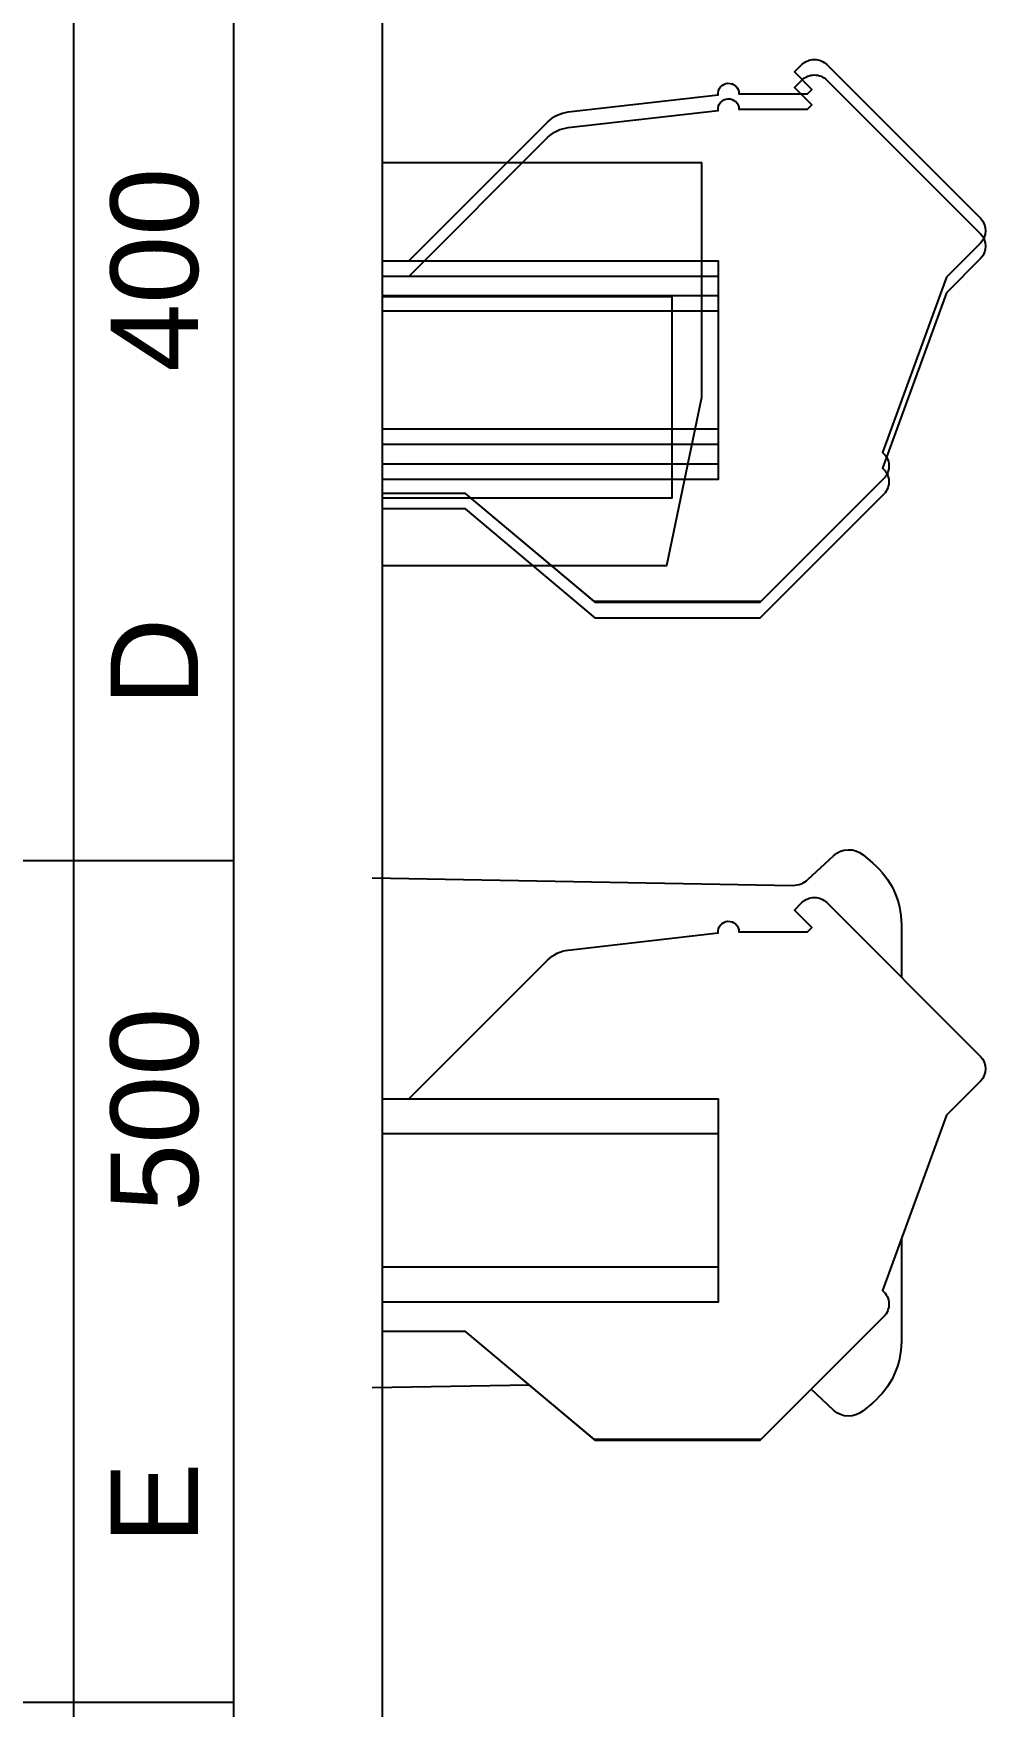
# Model space of a CAD drawing. Extents: x 0.3 to 23.7, y 0.2 to 17.5.
# Drawn here: x 14.657 to 15.726, y 3.17 to 5.048 of the extents above; entities that cross this region are included whole.
import ezdxf

# ---------------------------------------------------------------- set-up
doc = ezdxf.new("R2010")
doc.units = 0
doc.header["$MEASUREMENT"] = 0
for name, color, linetype in [('3_02__91___10__RTD_-_TC', 7, 'CONTINUOUS'), ('3_03__9X___10__RTD', 7, 'CONTINUOUS'), ('3_04__C-___4__DI_-__3__DO_', 7, 'CONTINUOUS'), ('3_05__2X___8__DO__STANDARD', 7, 'CONTINUOUS'), ('3_06__2A___8__DO__STANDARD', 7, 'CONTINUOUS'), ('3_07__2B___8__DO__STANDARD', 7, 'CONTINUOUS'), ('3_08__2C___8__DO__STANDARD', 7, 'CONTINUOUS'), ('3_09__3-___8__DI', 7, 'CONTINUOUS'), ('3_10__5-___8__AI', 7, 'CONTINUOUS'), ('3_11__6-___4__AI_-__4__AO_', 7, 'CONTINUOUS'), ('3_12__D-___14__DI', 7, 'CONTINUOUS'), ('4_02__71___3__AVI__300_VAC', 7, 'CONTINUOUS'), ('4_03__74___3__ACI_-__3__AV', 7, 'CONTINUOUS'), ('4_04__C-___4__DI_-__3__DO_', 7, 'CONTINUOUS'), ('4_05__2X___8__DO__STANDARD', 7, 'CONTINUOUS'), ('4_06__2A___8__DO__STANDARD', 7, 'CONTINUOUS'), ('4_07__2B___8__DO__STANDARD', 7, 'CONTINUOUS'), ('4_08__2C___8__DO__STANDARD', 7, 'CONTINUOUS'), ('4_09__3-___8__DI', 7, 'CONTINUOUS'), ('4_10__5-___8__AI', 7, 'CONTINUOUS'), ('4_11__6-___4__AI_-__4__AO_', 7, 'CONTINUOUS'), ('4_12__D-___14__DI', 7, 'CONTINUOUS'), ('7_00_____DWG', 7, 'CONTINUOUS')]:
    doc.layers.add(name, color=color, linetype=linetype)
doc.styles.add('ARIAL', font='arial.ttf')

msp = doc.modelspace()

# ---------------------------------------------------------------- linework, layer by layer
at = {"layer": '3_02__91___10__RTD_-_TC'}
for points in [[(15.0491, 4.9035), (15.4073, 4.9035), (15.4073, 4.6397), (15.368, 4.4507), (15.0491, 4.4507)], [(15.0491, 4.7529), (15.3739, 4.7529), (15.3739, 4.5265), (15.0491, 4.5265)]]:
    msp.add_lwpolyline(points, dxfattribs=at)
at = {"layer": '3_03__9X___10__RTD'}
for points in [[(15.0491, 4.9035), (15.4073, 4.9035), (15.4073, 4.6397), (15.368, 4.4507), (15.0491, 4.4507)], [(15.0491, 4.7529), (15.3739, 4.7529), (15.3739, 4.5265), (15.0491, 4.5265)]]:
    msp.add_lwpolyline(points, dxfattribs=at)
at = {"layer": '3_04__C-___4__DI_-__3__DO_'}
msp.add_lwpolyline([(15.0789, 4.7934), (15.2344, 4.9489, -0.169592), (15.2577, 4.9602), (15.4259, 4.9793, -0.43094), (15.437, 4.9924, -0.430927), (15.4494, 4.9807), (15.5264, 4.9807), (15.5313, 4.9856), (15.5119, 5.0051), (15.5202, 5.0134, -0.414223), (15.5481, 5.0134), (15.7207, 4.8408, -0.414213), (15.7207, 4.813), (15.6824, 4.7747), (15.6107, 4.5778, -0.440578), (15.6121, 4.5485), (15.4729, 4.4093), (15.2884, 4.4093), (15.1424, 4.5318), (15.0491, 4.5318)], format="xyb", dxfattribs=at)
for points in [[(15.0491, 4.7932), (15.4262, 4.7932), (15.4262, 4.5648), (15.0491, 4.5648)], [(15.4262, 4.7538), (15.0491, 4.7538)], [(15.4262, 4.6042), (15.0491, 4.6042)]]:
    msp.add_lwpolyline(points, dxfattribs=at)
at = {"layer": '3_05__2X___8__DO__STANDARD'}
msp.add_lwpolyline([(15.0789, 4.7934), (15.2344, 4.9489, -0.169592), (15.2577, 4.9602), (15.4259, 4.9793, -0.43094), (15.437, 4.9924, -0.430927), (15.4494, 4.9807), (15.5264, 4.9807), (15.5313, 4.9856), (15.5119, 5.0051), (15.5202, 5.0134, -0.414223), (15.5481, 5.0134), (15.7207, 4.8408, -0.414213), (15.7207, 4.813), (15.6824, 4.7747), (15.6107, 4.5778, -0.440578), (15.6121, 4.5485), (15.4729, 4.4093), (15.2884, 4.4093), (15.1424, 4.5318), (15.0491, 4.5318)], format="xyb", dxfattribs=at)
for points in [[(15.0491, 4.7932), (15.4262, 4.7932), (15.4262, 4.5648), (15.0491, 4.5648)], [(15.4262, 4.7538), (15.0491, 4.7538)], [(15.4262, 4.6042), (15.0491, 4.6042)]]:
    msp.add_lwpolyline(points, dxfattribs=at)
at = {"layer": '3_06__2A___8__DO__STANDARD'}
msp.add_lwpolyline([(15.0789, 4.7934), (15.2344, 4.9489, -0.169592), (15.2577, 4.9602), (15.4259, 4.9793, -0.43094), (15.437, 4.9924, -0.430927), (15.4494, 4.9807), (15.5264, 4.9807), (15.5313, 4.9856), (15.5119, 5.0051), (15.5202, 5.0134, -0.414223), (15.5481, 5.0134), (15.7207, 4.8408, -0.414213), (15.7207, 4.813), (15.6824, 4.7747), (15.6107, 4.5778, -0.440578), (15.6121, 4.5485), (15.4729, 4.4093), (15.2884, 4.4093), (15.1424, 4.5318), (15.0491, 4.5318)], format="xyb", dxfattribs=at)
for points in [[(15.0491, 4.7932), (15.4262, 4.7932), (15.4262, 4.5648), (15.0491, 4.5648)], [(15.4262, 4.7538), (15.0491, 4.7538)], [(15.4262, 4.6042), (15.0491, 4.6042)]]:
    msp.add_lwpolyline(points, dxfattribs=at)
at = {"layer": '3_07__2B___8__DO__STANDARD'}
msp.add_lwpolyline([(15.0789, 4.7934), (15.2344, 4.9489, -0.169592), (15.2577, 4.9602), (15.4259, 4.9793, -0.43094), (15.437, 4.9924, -0.430927), (15.4494, 4.9807), (15.5264, 4.9807), (15.5313, 4.9856), (15.5119, 5.0051), (15.5202, 5.0134, -0.414223), (15.5481, 5.0134), (15.7207, 4.8408, -0.414213), (15.7207, 4.813), (15.6824, 4.7747), (15.6107, 4.5778, -0.440578), (15.6121, 4.5485), (15.4729, 4.4093), (15.2884, 4.4093), (15.1424, 4.5318), (15.0491, 4.5318)], format="xyb", dxfattribs=at)
for points in [[(15.0491, 4.7932), (15.4262, 4.7932), (15.4262, 4.5648), (15.0491, 4.5648)], [(15.4262, 4.7538), (15.0491, 4.7538)], [(15.4262, 4.6042), (15.0491, 4.6042)]]:
    msp.add_lwpolyline(points, dxfattribs=at)
at = {"layer": '3_08__2C___8__DO__STANDARD'}
msp.add_lwpolyline([(15.0789, 4.7934), (15.2344, 4.9489, -0.169592), (15.2577, 4.9602), (15.4259, 4.9793, -0.43094), (15.437, 4.9924, -0.430927), (15.4494, 4.9807), (15.5264, 4.9807), (15.5313, 4.9856), (15.5119, 5.0051), (15.5202, 5.0134, -0.414223), (15.5481, 5.0134), (15.7207, 4.8408, -0.414213), (15.7207, 4.813), (15.6824, 4.7747), (15.6107, 4.5778, -0.440578), (15.6121, 4.5485), (15.4729, 4.4093), (15.2884, 4.4093), (15.1424, 4.5318), (15.0491, 4.5318)], format="xyb", dxfattribs=at)
for points in [[(15.0491, 4.7932), (15.4262, 4.7932), (15.4262, 4.5648), (15.0491, 4.5648)], [(15.4262, 4.7538), (15.0491, 4.7538)], [(15.4262, 4.6042), (15.0491, 4.6042)]]:
    msp.add_lwpolyline(points, dxfattribs=at)
at = {"layer": '3_09__3-___8__DI'}
msp.add_lwpolyline([(15.0789, 4.7934), (15.2344, 4.9489, -0.169592), (15.2577, 4.9602), (15.4259, 4.9793, -0.43094), (15.437, 4.9924, -0.430927), (15.4494, 4.9807), (15.5264, 4.9807), (15.5313, 4.9856), (15.5119, 5.0051), (15.5202, 5.0134, -0.414223), (15.5481, 5.0134), (15.7207, 4.8408, -0.414213), (15.7207, 4.813), (15.6824, 4.7747), (15.6107, 4.5778, -0.440578), (15.6121, 4.5485), (15.4729, 4.4093), (15.2884, 4.4093), (15.1424, 4.5318), (15.0491, 4.5318)], format="xyb", dxfattribs=at)
for points in [[(15.0491, 4.7932), (15.4262, 4.7932), (15.4262, 4.5648), (15.0491, 4.5648)], [(15.4262, 4.7538), (15.0491, 4.7538)], [(15.4262, 4.6042), (15.0491, 4.6042)]]:
    msp.add_lwpolyline(points, dxfattribs=at)
at = {"layer": '3_10__5-___8__AI'}
msp.add_lwpolyline([(15.0789, 4.776), (15.2344, 4.9315, -0.169592), (15.2577, 4.9427), (15.4259, 4.9619, -0.43094), (15.437, 4.975, -0.430927), (15.4494, 4.9632), (15.5264, 4.9632), (15.5313, 4.9682), (15.5119, 4.9877), (15.5202, 4.996, -0.414223), (15.5481, 4.996), (15.7207, 4.8234, -0.414213), (15.7207, 4.7956), (15.6824, 4.7573), (15.6107, 4.5603, -0.440578), (15.6121, 4.5311), (15.4729, 4.3919), (15.2884, 4.3919), (15.1424, 4.5144), (15.0491, 4.5144)], format="xyb", dxfattribs=at)
for points in [[(15.0491, 4.7757), (15.4262, 4.7757), (15.4262, 4.5474), (15.0491, 4.5474)], [(15.4262, 4.7364), (15.0491, 4.7364)], [(15.4262, 4.5867), (15.0491, 4.5867)]]:
    msp.add_lwpolyline(points, dxfattribs=at)
at = {"layer": '3_11__6-___4__AI_-__4__AO_'}
msp.add_lwpolyline([(15.0789, 4.776), (15.2344, 4.9315, -0.169592), (15.2577, 4.9427), (15.4259, 4.9619, -0.43094), (15.437, 4.975, -0.430927), (15.4494, 4.9632), (15.5264, 4.9632), (15.5313, 4.9682), (15.5119, 4.9877), (15.5202, 4.996, -0.414223), (15.5481, 4.996), (15.7207, 4.8234, -0.414213), (15.7207, 4.7956), (15.6824, 4.7573), (15.6107, 4.5603, -0.440578), (15.6121, 4.5311), (15.4729, 4.3919), (15.2884, 4.3919), (15.1424, 4.5144), (15.0491, 4.5144)], format="xyb", dxfattribs=at)
for points in [[(15.0491, 4.7757), (15.4262, 4.7757), (15.4262, 4.5474), (15.0491, 4.5474)], [(15.4262, 4.7364), (15.0491, 4.7364)], [(15.4262, 4.5867), (15.0491, 4.5867)]]:
    msp.add_lwpolyline(points, dxfattribs=at)
at = {"layer": '3_12__D-___14__DI'}
msp.add_lwpolyline([(15.0789, 4.7934), (15.2344, 4.9489, -0.169586), (15.2577, 4.9602), (15.4259, 4.9793, -0.430941), (15.437, 4.9924, -0.430926), (15.4494, 4.9807), (15.5264, 4.9807), (15.5313, 4.9856), (15.5119, 5.0051), (15.5202, 5.0134, -0.414218), (15.5481, 5.0134), (15.7207, 4.8408, -0.414213), (15.7207, 4.813), (15.6824, 4.7747), (15.6107, 4.5778, -0.440578), (15.6121, 4.5485), (15.474, 4.4105), (15.287, 4.4105), (15.1424, 4.5318), (15.0491, 4.5318)], format="xyb", dxfattribs=at)
for points in [[(15.0491, 4.7932), (15.4262, 4.7932), (15.4262, 4.5648), (15.0491, 4.5648)], [(15.4262, 4.7538), (15.0491, 4.7538)], [(15.4262, 4.6042), (15.0491, 4.6042)]]:
    msp.add_lwpolyline(points, dxfattribs=at)
at = {"layer": '4_02__71___3__AVI__300_VAC'}
msp.add_lwpolyline([(15.0789, 3.8524), (15.2344, 4.0079, -0.169592), (15.2577, 4.0191), (15.4259, 4.0383, -0.43094), (15.437, 4.0514, -0.430927), (15.4494, 4.0396), (15.5264, 4.0396), (15.5313, 4.0446), (15.5119, 4.0641), (15.5202, 4.0724, -0.414223), (15.5481, 4.0724), (15.7207, 3.8998, -0.414213), (15.7207, 3.872), (15.6824, 3.8337), (15.6107, 3.6368, -0.440578), (15.6121, 3.6075), (15.4729, 3.4683), (15.2884, 3.4683), (15.1424, 3.5908), (15.0491, 3.5908)], format="xyb", dxfattribs=at)
for points in [[(15.0491, 3.8521), (15.4262, 3.8521), (15.4262, 3.6238), (15.0491, 3.6238)], [(15.4262, 3.8128), (15.0491, 3.8128)], [(15.4262, 3.6632), (15.0491, 3.6632)]]:
    msp.add_lwpolyline(points, dxfattribs=at)
at = {"layer": '4_03__74___3__ACI_-__3__AV'}
for points in [[(15.0374, 4.1001), (15.5098, 4.0918, 0.19478), (15.5273, 4.0986), (15.5557, 4.1251, -0.380004), (15.5888, 4.126), (15.5999, 4.1167, -0.221055), (15.6319, 4.0479), (15.6319, 4.0479), (15.6319, 3.9886)], [(15.0789, 3.8524), (15.2344, 4.0079, -0.169592), (15.2577, 4.0191), (15.4259, 4.0383, -0.43094), (15.437, 4.0514, -0.430927), (15.4494, 4.0396), (15.5264, 4.0396), (15.5313, 4.0446), (15.5119, 4.0641), (15.5202, 4.0724, -0.414223), (15.5481, 4.0724), (15.7207, 3.8998, -0.414213), (15.7207, 3.872), (15.6824, 3.8337), (15.6107, 3.6368, -0.440578), (15.6121, 3.6075), (15.4729, 3.4683), (15.2884, 3.4683), (15.1424, 3.5908), (15.0491, 3.5908)], [(15.6319, 3.695), (15.6319, 3.5797, -0.221055), (15.5999, 3.5109), (15.5888, 3.5016, -0.380004), (15.5557, 3.5025), (15.5305, 3.526)]]:
    msp.add_lwpolyline(points, format="xyb", dxfattribs=at)
for points in [[(15.0491, 3.8521), (15.4262, 3.8521), (15.4262, 3.6238), (15.0491, 3.6238)], [(15.4262, 3.8128), (15.0491, 3.8128)], [(15.4262, 3.6632), (15.0491, 3.6632)], [(15.2142, 3.5306), (15.0374, 3.5275)]]:
    msp.add_lwpolyline(points, dxfattribs=at)
at = {"layer": '4_04__C-___4__DI_-__3__DO_'}
msp.add_lwpolyline([(15.0789, 3.8524), (15.2344, 4.0079, -0.169592), (15.2577, 4.0191), (15.4259, 4.0383, -0.43094), (15.437, 4.0514, -0.430927), (15.4494, 4.0396), (15.5264, 4.0396), (15.5313, 4.0446), (15.5119, 4.0641), (15.5202, 4.0724, -0.414223), (15.5481, 4.0724), (15.7207, 3.8998, -0.414213), (15.7207, 3.872), (15.6824, 3.8337), (15.6107, 3.6368, -0.440578), (15.6121, 3.6075), (15.4729, 3.4683), (15.2884, 3.4683), (15.1424, 3.5908), (15.0491, 3.5908)], format="xyb", dxfattribs=at)
for points in [[(15.0491, 3.8521), (15.4262, 3.8521), (15.4262, 3.6238), (15.0491, 3.6238)], [(15.4262, 3.8128), (15.0491, 3.8128)], [(15.4262, 3.6632), (15.0491, 3.6632)]]:
    msp.add_lwpolyline(points, dxfattribs=at)
at = {"layer": '4_05__2X___8__DO__STANDARD'}
msp.add_lwpolyline([(15.0789, 3.8524), (15.2344, 4.0079, -0.169592), (15.2577, 4.0191), (15.4259, 4.0383, -0.43094), (15.437, 4.0514, -0.430927), (15.4494, 4.0396), (15.5264, 4.0396), (15.5313, 4.0446), (15.5119, 4.0641), (15.5202, 4.0724, -0.414223), (15.5481, 4.0724), (15.7207, 3.8998, -0.414213), (15.7207, 3.872), (15.6824, 3.8337), (15.6107, 3.6368, -0.440578), (15.6121, 3.6075), (15.4729, 3.4683), (15.2884, 3.4683), (15.1424, 3.5908), (15.0491, 3.5908)], format="xyb", dxfattribs=at)
for points in [[(15.0491, 3.8521), (15.4262, 3.8521), (15.4262, 3.6238), (15.0491, 3.6238)], [(15.4262, 3.8128), (15.0491, 3.8128)], [(15.4262, 3.6632), (15.0491, 3.6632)]]:
    msp.add_lwpolyline(points, dxfattribs=at)
at = {"layer": '4_06__2A___8__DO__STANDARD'}
msp.add_lwpolyline([(15.0789, 3.8524), (15.2344, 4.0079, -0.169592), (15.2577, 4.0191), (15.4259, 4.0383, -0.43094), (15.437, 4.0514, -0.430927), (15.4494, 4.0396), (15.5264, 4.0396), (15.5313, 4.0446), (15.5119, 4.0641), (15.5202, 4.0724, -0.414223), (15.5481, 4.0724), (15.7207, 3.8998, -0.414213), (15.7207, 3.872), (15.6824, 3.8337), (15.6107, 3.6368, -0.440578), (15.6121, 3.6075), (15.4729, 3.4683), (15.2884, 3.4683), (15.1424, 3.5908), (15.0491, 3.5908)], format="xyb", dxfattribs=at)
for points in [[(15.0491, 3.8521), (15.4262, 3.8521), (15.4262, 3.6238), (15.0491, 3.6238)], [(15.4262, 3.8128), (15.0491, 3.8128)], [(15.4262, 3.6632), (15.0491, 3.6632)]]:
    msp.add_lwpolyline(points, dxfattribs=at)
at = {"layer": '4_07__2B___8__DO__STANDARD'}
msp.add_lwpolyline([(15.0789, 3.8524), (15.2344, 4.0079, -0.169592), (15.2577, 4.0191), (15.4259, 4.0383, -0.43094), (15.437, 4.0514, -0.430927), (15.4494, 4.0396), (15.5264, 4.0396), (15.5313, 4.0446), (15.5119, 4.0641), (15.5202, 4.0724, -0.414223), (15.5481, 4.0724), (15.7207, 3.8998, -0.414213), (15.7207, 3.872), (15.6824, 3.8337), (15.6107, 3.6368, -0.440578), (15.6121, 3.6075), (15.4729, 3.4683), (15.2884, 3.4683), (15.1424, 3.5908), (15.0491, 3.5908)], format="xyb", dxfattribs=at)
for points in [[(15.0491, 3.8521), (15.4262, 3.8521), (15.4262, 3.6238), (15.0491, 3.6238)], [(15.4262, 3.8128), (15.0491, 3.8128)], [(15.4262, 3.6632), (15.0491, 3.6632)]]:
    msp.add_lwpolyline(points, dxfattribs=at)
at = {"layer": '4_08__2C___8__DO__STANDARD'}
msp.add_lwpolyline([(15.0789, 3.8524), (15.2344, 4.0079, -0.169592), (15.2577, 4.0191), (15.4259, 4.0383, -0.43094), (15.437, 4.0514, -0.430927), (15.4494, 4.0396), (15.5264, 4.0396), (15.5313, 4.0446), (15.5119, 4.0641), (15.5202, 4.0724, -0.414223), (15.5481, 4.0724), (15.7207, 3.8998, -0.414213), (15.7207, 3.872), (15.6824, 3.8337), (15.6107, 3.6368, -0.440578), (15.6121, 3.6075), (15.4729, 3.4683), (15.2884, 3.4683), (15.1424, 3.5908), (15.0491, 3.5908)], format="xyb", dxfattribs=at)
for points in [[(15.0491, 3.8521), (15.4262, 3.8521), (15.4262, 3.6238), (15.0491, 3.6238)], [(15.4262, 3.8128), (15.0491, 3.8128)], [(15.4262, 3.6632), (15.0491, 3.6632)]]:
    msp.add_lwpolyline(points, dxfattribs=at)
at = {"layer": '4_09__3-___8__DI'}
msp.add_lwpolyline([(15.0789, 3.8524), (15.2344, 4.0079, -0.169592), (15.2577, 4.0191), (15.4259, 4.0383, -0.43094), (15.437, 4.0514, -0.430927), (15.4494, 4.0396), (15.5264, 4.0396), (15.5313, 4.0446), (15.5119, 4.0641), (15.5202, 4.0724, -0.414223), (15.5481, 4.0724), (15.7207, 3.8998, -0.414213), (15.7207, 3.872), (15.6824, 3.8337), (15.6107, 3.6368, -0.440578), (15.6121, 3.6075), (15.4729, 3.4683), (15.2884, 3.4683), (15.1424, 3.5908), (15.0491, 3.5908)], format="xyb", dxfattribs=at)
for points in [[(15.0491, 3.8521), (15.4262, 3.8521), (15.4262, 3.6238), (15.0491, 3.6238)], [(15.4262, 3.8128), (15.0491, 3.8128)], [(15.4262, 3.6632), (15.0491, 3.6632)]]:
    msp.add_lwpolyline(points, dxfattribs=at)
at = {"layer": '4_10__5-___8__AI'}
msp.add_lwpolyline([(15.0789, 3.8524), (15.2344, 4.0079, -0.169592), (15.2577, 4.0191), (15.4259, 4.0383, -0.43094), (15.437, 4.0514, -0.430927), (15.4494, 4.0396), (15.5264, 4.0396), (15.5313, 4.0446), (15.5119, 4.0641), (15.5202, 4.0724, -0.414223), (15.5481, 4.0724), (15.7207, 3.8998, -0.414213), (15.7207, 3.872), (15.6824, 3.8337), (15.6107, 3.6368, -0.440578), (15.6121, 3.6075), (15.4729, 3.4683), (15.2884, 3.4683), (15.1424, 3.5908), (15.0491, 3.5908)], format="xyb", dxfattribs=at)
for points in [[(15.0491, 3.8521), (15.4262, 3.8521), (15.4262, 3.6238), (15.0491, 3.6238)], [(15.4262, 3.8128), (15.0491, 3.8128)], [(15.4262, 3.6632), (15.0491, 3.6632)]]:
    msp.add_lwpolyline(points, dxfattribs=at)
at = {"layer": '4_11__6-___4__AI_-__4__AO_'}
msp.add_lwpolyline([(15.0789, 3.8524), (15.2344, 4.0079, -0.169592), (15.2577, 4.0191), (15.4259, 4.0383, -0.43094), (15.437, 4.0514, -0.430927), (15.4494, 4.0396), (15.5264, 4.0396), (15.5313, 4.0446), (15.5119, 4.0641), (15.5202, 4.0724, -0.414223), (15.5481, 4.0724), (15.7207, 3.8998, -0.414213), (15.7207, 3.872), (15.6824, 3.8337), (15.6107, 3.6368, -0.440578), (15.6121, 3.6075), (15.4729, 3.4683), (15.2884, 3.4683), (15.1424, 3.5908), (15.0491, 3.5908)], format="xyb", dxfattribs=at)
for points in [[(15.0491, 3.8521), (15.4262, 3.8521), (15.4262, 3.6238), (15.0491, 3.6238)], [(15.4262, 3.8128), (15.0491, 3.8128)], [(15.4262, 3.6632), (15.0491, 3.6632)]]:
    msp.add_lwpolyline(points, dxfattribs=at)
at = {"layer": '4_12__D-___14__DI'}
msp.add_lwpolyline([(15.0789, 3.8524), (15.2344, 4.0079, -0.169586), (15.2577, 4.0191), (15.4259, 4.0383, -0.430941), (15.437, 4.0514, -0.430926), (15.4494, 4.0396), (15.5264, 4.0396), (15.5313, 4.0446), (15.5119, 4.0641), (15.5202, 4.0724, -0.414218), (15.5481, 4.0724), (15.7207, 3.8998, -0.414213), (15.7207, 3.872), (15.6824, 3.8337), (15.6107, 3.6368, -0.440578), (15.6121, 3.6075), (15.474, 3.4695), (15.287, 3.4695), (15.1424, 3.5908), (15.0491, 3.5908)], format="xyb", dxfattribs=at)
for points in [[(15.0491, 3.8521), (15.4262, 3.8521), (15.4262, 3.6238), (15.0491, 3.6238)], [(15.4262, 3.8128), (15.0491, 3.8128)], [(15.4262, 3.6632), (15.0491, 3.6632)]]:
    msp.add_lwpolyline(points, dxfattribs=at)
at = {"layer": '7_00_____DWG'}
msp.add_lwpolyline([(15.0491, 8.8524), (9.9807, 8.8524), (9.9807, 1.5689), (15.0491, 1.5689)], close=True, dxfattribs=at)
msp.add_lwpolyline([(11.0919, 8.348), (14.8018, 8.348, -0.414213), (14.8818, 8.268), (14.8818, 2.1031, -0.414212), (14.8018, 2.0231), (11.0919, 2.0231, -0.414211), (11.0119, 2.1031), (11.0119, 8.268, -0.414219)], format="xyb", close=True, dxfattribs=at)
for points in [[(14.702, 8.3481), (14.702, 2.0231)], [(11.0119, 4.1197), (14.8818, 4.1197)], [(11.0118, 3.1747), (14.8818, 3.1747)]]:
    msp.add_lwpolyline(points, dxfattribs=at)

# ---------------------------------------------------------------- texts
at = {"layer": '7_00_____DWG', "style": 'ARIAL'}
for s, height, p in [('400', 0.09833, (14.8418, 4.6684)), ('D', 0.0983, (14.8418, 4.2931)), ('500', 0.09833, (14.8418, 3.7253)), ('E', 0.0983, (14.8418, 3.3521))]:
    msp.add_text(s, height=height, rotation=90, dxfattribs=at).set_placement(p)

doc.saveas('drawing.dxf')
